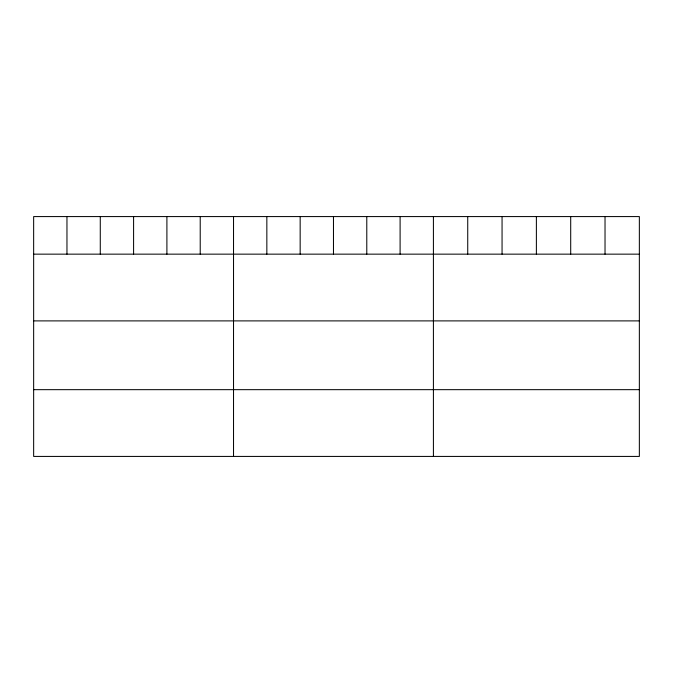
<?xml version="1.0" encoding="UTF-8"?>
<svg xmlns="http://www.w3.org/2000/svg" width="673" height="673" viewBox="0 0 673 673"><rect width="100%" height="100%" fill="white"/><g stroke="black" fill="none" stroke-linecap="round" stroke-linejoin="round"><path stroke-width="1.01" d="M639.35 254.15L639.35 456.42L33.65 456.42L33.65 216.58L639.35 216.58L639.35 254.15L33.65 254.15M33.65 320.895L639.35 320.895M33.65 389.667L639.35 389.667M605.027 216.58L605.027 254.15M570.704 216.58L570.704 254.15M536.381 216.58L536.381 254.15M502.058 216.58L502.058 254.15M467.735 216.58L467.735 254.15M433.412 216.58L433.412 456.42M400.099 216.58L400.099 254.15M366.785 216.58L366.785 254.15M333.471 216.58L333.471 254.15M300.158 216.58L300.158 254.15M266.844 216.58L266.844 254.15M233.531 216.58L233.531 456.42M200.218 216.58L200.218 254.15M166.904 216.58L166.904 254.15M133.591 216.58L133.591 254.15M100.277 216.58L100.277 254.15M66.963 216.58L66.963 254.15"/></g></svg>
